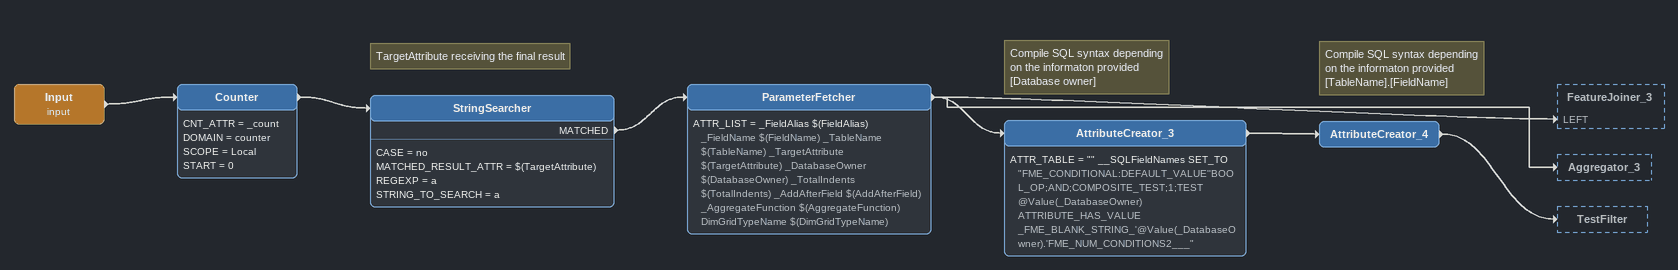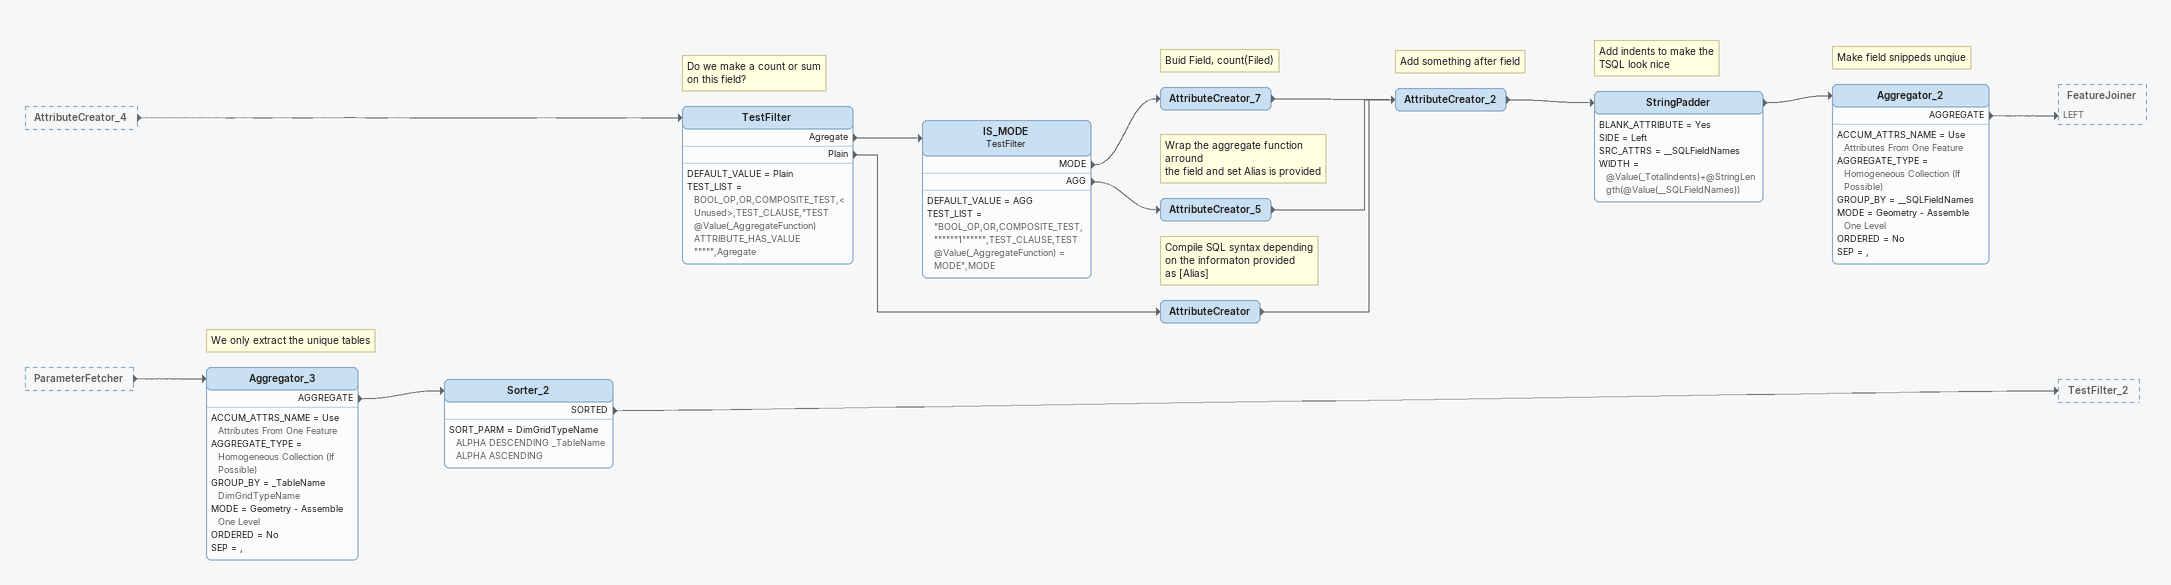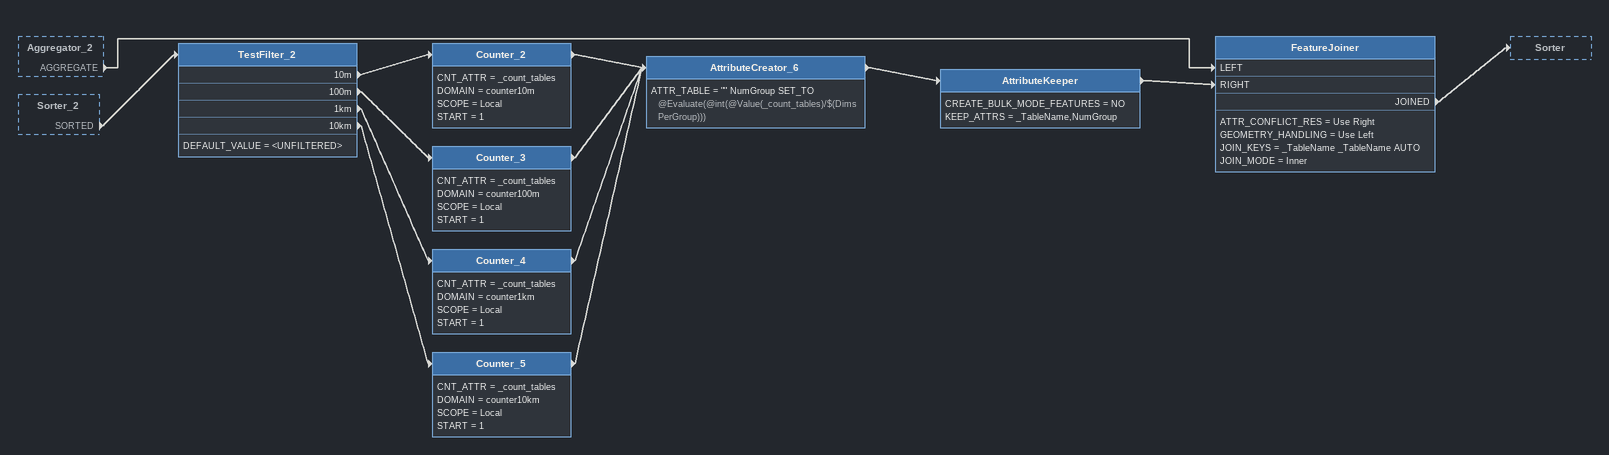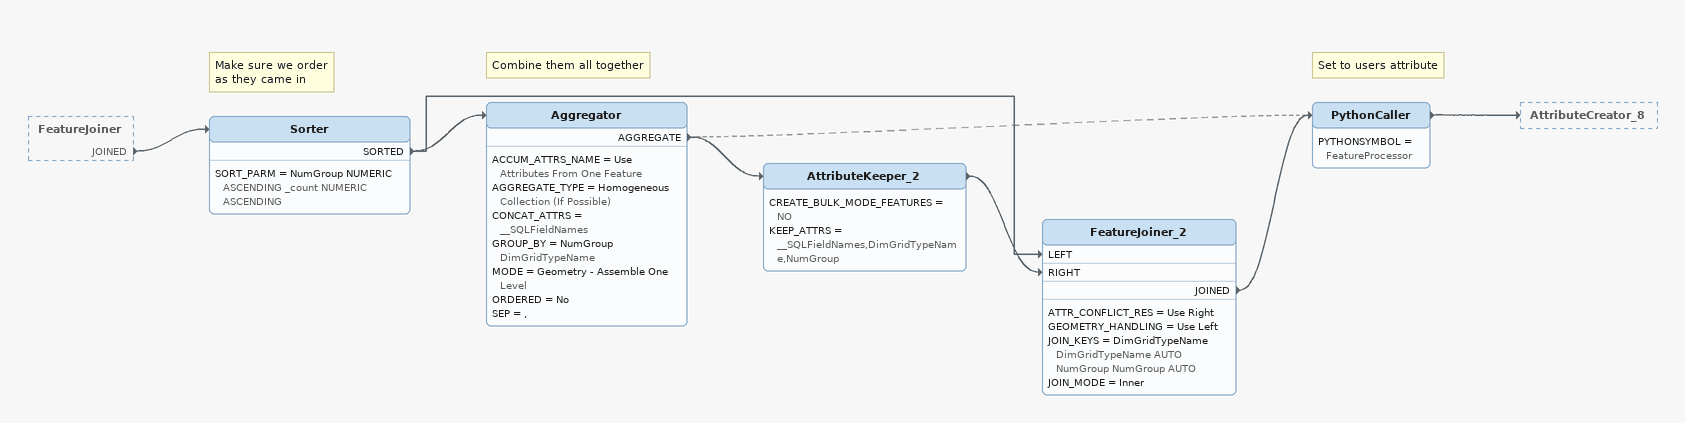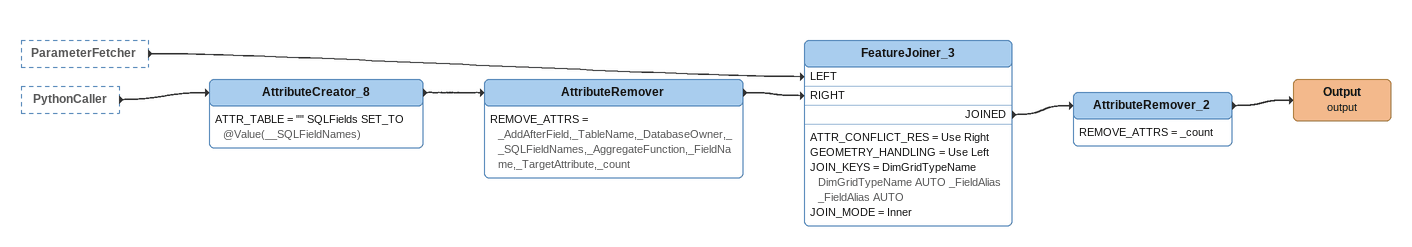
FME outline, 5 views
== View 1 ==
Input (input)
    -> Counter
Counter
    CNT_ATTR = _count
    DOMAIN = counter
    SCOPE = Local
    START = 0
    -> StringSearcher
Note: TargetAttribute receiving the final result
StringSearcher
    CASE = no
    MATCHED_RESULT_ATTR = $(TargetAttribute)
    REGEXP = a
    STRING_TO_SEARCH = a
    MATCHED -> ParameterFetcher
ParameterFetcher
    ATTR_LIST = _FieldAlias $(FieldAlias) _FieldName $(FieldName) _TableName $(TableName) _TargetAttribute $(TargetAttribute) _DatabaseOwner $(DatabaseOwner) _TotalIndents $(TotalIndents) _AddAfterField $(AddAfterField) _AggregateFunction $(AggregateFunction) DimGridTypeName $(DimGridTypeName)
    -> FeatureJoiner_3 [LEFT]
    -> AttributeCreator_3
    -> Aggregator_3
Note: Compile SQL syntax depending / on the informaton provided / [Database owner]
AttributeCreator_3
    ATTR_TABLE = "" __SQLFieldNames SET_TO "FME_CONDITIONAL:DEFAULT_VALUE''BOOL_OP;AND;COMPOSITE_TEST;1;TEST @Value(_DatabaseOwner) ATTRIBUTE_HAS_VALUE _FME_BLANK_STRING_'@Value(_DatabaseOwner).'FME_NUM_CONDITIONS2___"
    -> AttributeCreator_4
Note: Compile SQL syntax depending / on the informaton provided / [TableName].[FieldName]
AttributeCreator_4
    -> TestFilter

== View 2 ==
AttributeCreator_4 [outside]
    -> TestFilter
ParameterFetcher [outside]
    -> Aggregator_3
Note: Do we make a count or sum / on this field?
TestFilter
    DEFAULT_VALUE = Plain
    TEST_LIST = BOOL_OP,OR,COMPOSITE_TEST,<Unused>,TEST_CLAUSE,"TEST @Value(_AggregateFunction) ATTRIBUTE_HAS_VALUE """"",Agregate
    Agregate -> IS_MODE
    Plain -> AttributeCreator
IS_MODE: TestFilter
    DEFAULT_VALUE = AGG
    TEST_LIST = "BOOL_OP,OR,COMPOSITE_TEST,""""""1"""""",TEST_CLAUSE,TEST @Value(_AggregateFunction) = MODE",MODE
    MODE -> AttributeCreator_7
    AGG -> AttributeCreator_5
Note: Buid Field, count(Filed)
AttributeCreator_7
    -> AttributeCreator_2
Note: Wrap the aggregate function arround / the field and set Alias is provided
AttributeCreator_5
    -> AttributeCreator_2
Note: Compile SQL syntax depending / on the informaton provided / as [Alias]
AttributeCreator
    -> AttributeCreator_2
Note: Add something after field
AttributeCreator_2
    -> StringPadder
Note: Add indents to make the / TSQL look nice
StringPadder
    BLANK_ATTRIBUTE = Yes
    SIDE = Left
    SRC_ATTRS = __SQLFieldNames
    WIDTH = @Value(_TotalIndents)+@StringLength(@Value(__SQLFieldNames))
    -> Aggregator_2
Note: Make field snippeds unqiue
Aggregator_2
    ACCUM_ATTRS_NAME = Use Attributes From One Feature
    AGGREGATE_TYPE = Homogeneous Collection (If Possible)
    GROUP_BY = __SQLFieldNames
    MODE = Geometry - Assemble One Level
    ORDERED = No
    SEP = ,
    AGGREGATE -> FeatureJoiner [LEFT]
Note: We only extract the unique tables
Aggregator_3
    ACCUM_ATTRS_NAME = Use Attributes From One Feature
    AGGREGATE_TYPE = Homogeneous Collection (If Possible)
    GROUP_BY = _TableName DimGridTypeName
    MODE = Geometry - Assemble One Level
    ORDERED = No
    SEP = ,
    AGGREGATE -> Sorter_2
Sorter_2
    SORT_PARM = DimGridTypeName ALPHA DESCENDING _TableName ALPHA ASCENDING
    SORTED -> TestFilter_2

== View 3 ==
Aggregator_2 [outside]
    AGGREGATE -> FeatureJoiner [LEFT]
Sorter_2 [outside]
    SORTED -> TestFilter_2
TestFilter_2
    DEFAULT_VALUE = <UNFILTERED>
    10m -> Counter_2
    100m -> Counter_3
    1km -> Counter_4
    10km -> Counter_5
Counter_2
    CNT_ATTR = _count_tables
    DOMAIN = counter10m
    SCOPE = Local
    START = 1
    -> AttributeCreator_6
Counter_3
    CNT_ATTR = _count_tables
    DOMAIN = counter100m
    SCOPE = Local
    START = 1
    -> AttributeCreator_6
Counter_4
    CNT_ATTR = _count_tables
    DOMAIN = counter1km
    SCOPE = Local
    START = 1
    -> AttributeCreator_6
Counter_5
    CNT_ATTR = _count_tables
    DOMAIN = counter10km
    SCOPE = Local
    START = 1
    -> AttributeCreator_6
AttributeCreator_6
    ATTR_TABLE = "" NumGroup SET_TO @Evaluate(@int(@Value(_count_tables)/$(DimsPerGroup)))
    -> AttributeKeeper
AttributeKeeper
    CREATE_BULK_MODE_FEATURES = NO
    KEEP_ATTRS = _TableName,NumGroup
    -> FeatureJoiner [RIGHT]
FeatureJoiner
    ATTR_CONFLICT_RES = Use Right
    GEOMETRY_HANDLING = Use Left
    JOIN_KEYS = _TableName _TableName AUTO
    JOIN_MODE = Inner
    JOINED -> Sorter

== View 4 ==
FeatureJoiner [outside]
    JOINED -> Sorter
Note: Make sure we order / as they came in
Sorter
    SORT_PARM = NumGroup NUMERIC ASCENDING _count NUMERIC ASCENDING
    SORTED -> Aggregator
    SORTED -> FeatureJoiner_2 [LEFT]
Note: Combine them all together
Aggregator
    ACCUM_ATTRS_NAME = Use Attributes From One Feature
    AGGREGATE_TYPE = Homogeneous Collection (If Possible)
    CONCAT_ATTRS = __SQLFieldNames
    GROUP_BY = NumGroup DimGridTypeName
    MODE = Geometry - Assemble One Level
    ORDERED = No
    SEP = ,
    AGGREGATE -> PythonCaller [off]
    AGGREGATE -> AttributeKeeper_2
AttributeKeeper_2
    CREATE_BULK_MODE_FEATURES = NO
    KEEP_ATTRS = __SQLFieldNames,DimGridTypeName,NumGroup
    -> FeatureJoiner_2 [RIGHT]
FeatureJoiner_2
    ATTR_CONFLICT_RES = Use Right
    GEOMETRY_HANDLING = Use Left
    JOIN_KEYS = DimGridTypeName DimGridTypeName AUTO NumGroup NumGroup AUTO
    JOIN_MODE = Inner
    JOINED -> PythonCaller
Note: Set to users attribute
PythonCaller
    PYTHONSYMBOL = FeatureProcessor
    -> AttributeCreator_8

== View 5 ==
ParameterFetcher [outside]
    -> FeatureJoiner_3 [LEFT]
PythonCaller [outside]
    -> AttributeCreator_8
AttributeCreator_8
    ATTR_TABLE = "" SQLFields SET_TO @Value(__SQLFieldNames)
    -> AttributeRemover
AttributeRemover
    REMOVE_ATTRS = _AddAfterField,_TableName,_DatabaseOwner,__SQLFieldNames,_AggregateFunction,_FieldName,_TargetAttribute,_count
    -> FeatureJoiner_3 [RIGHT]
FeatureJoiner_3
    ATTR_CONFLICT_RES = Use Right
    GEOMETRY_HANDLING = Use Left
    JOIN_KEYS = DimGridTypeName DimGridTypeName AUTO _FieldAlias _FieldAlias AUTO
    JOIN_MODE = Inner
    JOINED -> AttributeRemover_2
AttributeRemover_2
    REMOVE_ATTRS = _count
    -> Output (output)
Output (output)
